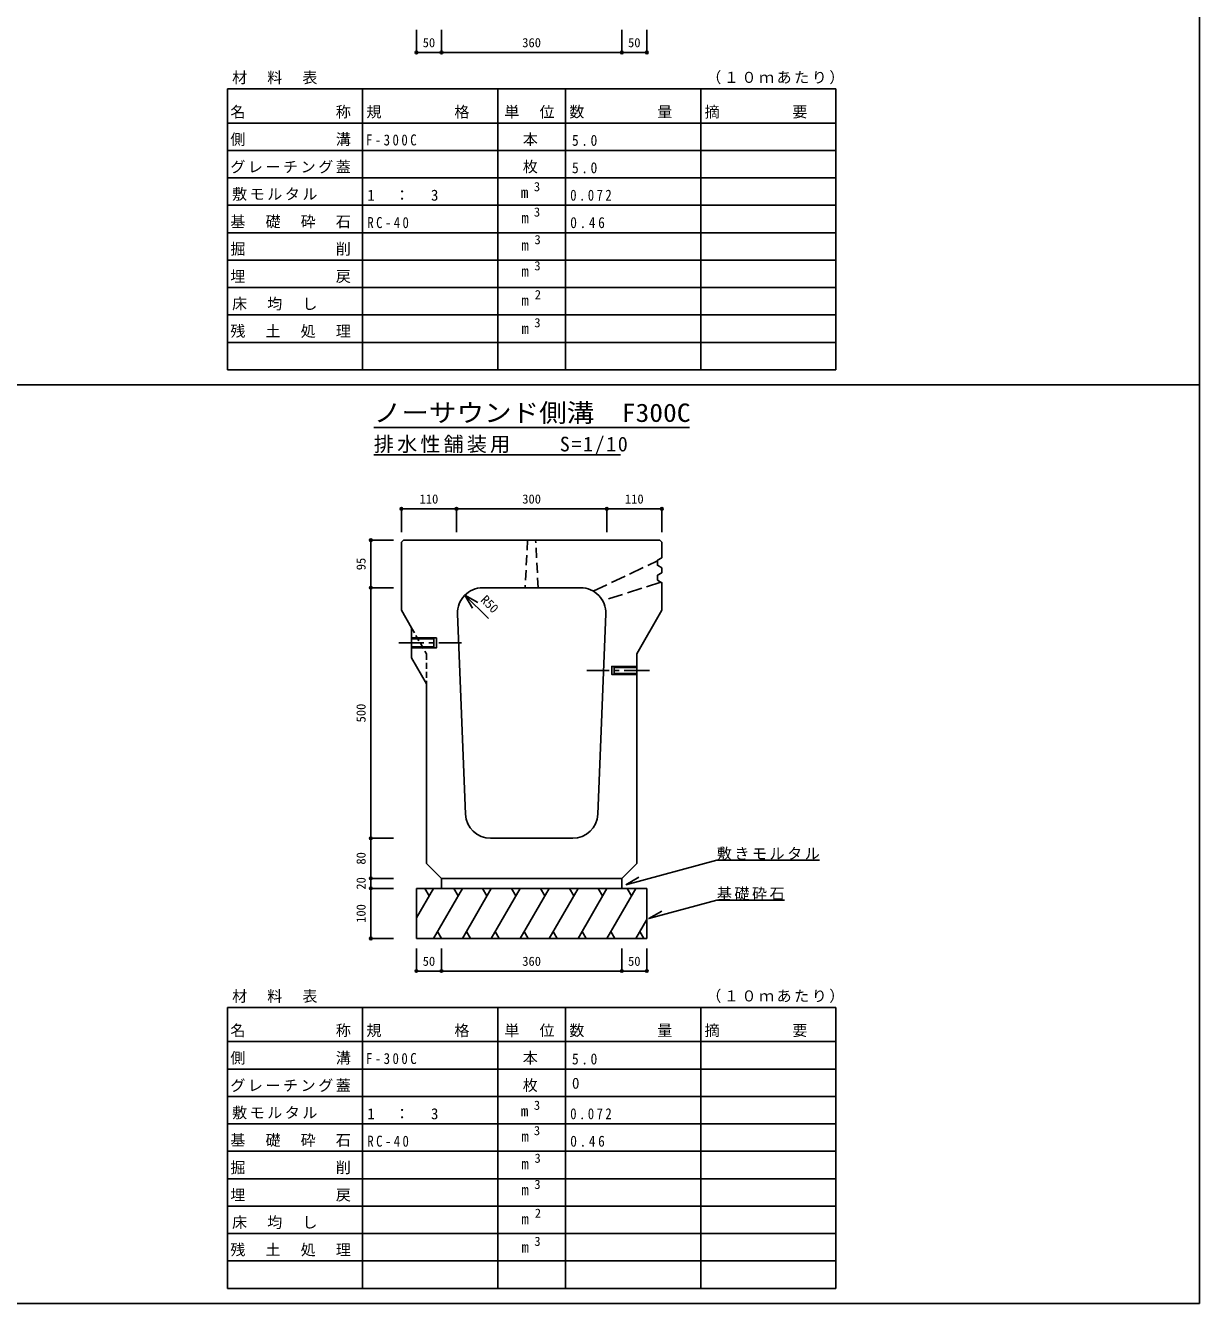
# Model space of a CAD drawing. Units: millimetres at full size, sheet at 1:10. Extents: x -5807 to 2193, y -2728 to 2972.
# Drawn here: x -151 to 2193, y -2728 to -178 of the extents above; entities that cross this region are included whole.
import ezdxf
from ezdxf.enums import TextEntityAlignment as Align

# ---------------------------------------------------------------- set-up
doc = ezdxf.new("R2010")
doc.units = ezdxf.units.MM
doc.header["$LTSCALE"] = 10
doc.header["$PDMODE"] = 32
doc.header["$PDSIZE"] = 5
for name, pattern in [('CHAIN1', [8, 5, -1, 1, -1]), ('DASHED1', [1.8, 1.2, -0.6]), ('DASHED2', [3, 2, -1]), ('DASHED3', [4, 3, -1])]:
    doc.linetypes.add(name, pattern=pattern)
doc.layers.add('0-0_通り芯', color=7, linetype='Continuous')
doc.styles.add('ＭＳ ゴシック', font='')
doc.styles.get('ＭＳ ゴシック').set_extended_font_data('MS Gothic')

msp = doc.modelspace()

# ---------------------------------------------------------------- linework, layer by layer
at = {"layer": '0-0_通り芯', "color": 2}
for p in [(2192.86, 2971.77), (-5807.14, -2728.23)]:
    msp.add_line(p, (2192.86, -2728.23), dxfattribs=at)
at = {"layer": '0-0_通り芯', "color": 4}
for p, q in [((629.53, -231.57), (629.53, -186.57)), ((679.53, -231.57), (679.53, -186.57)), ((1039.53, -231.57), (1039.53, -186.57)), ((1089.53, -231.57), (1089.53, -186.57)), ((629.53, -231.57), (679.53, -231.57)), ((679.53, -231.57), (1039.53, -231.57)), ((1039.53, -231.57), (1089.53, -231.57)), ((-5807.14, -894.9), (2192.86, -894.9)), ((599.53, -1142.38), (709.53, -1142.38)), ((599.53, -1142.38), (599.53, -1188.89)), ((709.53, -1142.38), (709.53, -1188.89)), ((709.53, -1142.38), (1009.52, -1142.38)), ((1009.52, -1142.38), (1009.52, -1188.89)), ((1009.52, -1142.38), (1119.53, -1142.38)), ((1119.53, -1142.38), (1119.53, -1188.89)), ((538.53, -1299.9), (538.53, -1204.9)), ((538.53, -1204.9), (583.53, -1204.9)), ((538.53, -1799.9), (538.53, -1299.9)), ((538.53, -1299.9), (583.53, -1299.9)), ((726.21, -1314.54), (752.19, -1329.54)), ((726.21, -1314.54), (741.21, -1340.53)), ((773.22, -1361.55), (726.21, -1314.54)), ((538.53, -1879.9), (538.53, -1799.9)), ((538.53, -1799.9), (583.53, -1799.9)), ((538.53, -1899.9), (538.53, -1879.9)), ((538.53, -1879.9), (583.53, -1879.9)), ((538.53, -1999.9), (538.53, -1899.9)), ((538.53, -1899.9), (583.53, -1899.9)), ((538.53, -1999.9), (583.53, -1999.9)), ((629.53, -2064.9), (629.53, -2019.9)), ((679.53, -2064.9), (679.53, -2019.9)), ((1039.53, -2064.9), (1039.53, -2019.9)), ((1089.53, -2064.9), (1089.53, -2019.9)), ((629.53, -2064.9), (679.53, -2064.9)), ((679.53, -2064.9), (1039.53, -2064.9)), ((1039.53, -2064.9), (1089.53, -2064.9))]:
    msp.add_line(p, q, dxfattribs=at)
at = {"layer": '0-0_通り芯'}
for p, q in [((252.03, -304.02), (1467.03, -304.02)), ((252.03, -304.02), (252.03, -427.14)), ((522.02, -304.02), (522.02, -427.14)), ((792.02, -304.02), (792.02, -427.14)), ((927.03, -304.02), (927.03, -427.14)), ((1197.02, -304.02), (1197.02, -427.14)), ((1467.03, -304.02), (1467.03, -427.14)), ((252.03, -372.42), (1467.03, -372.42)), ((252.03, -427.14), (1467.03, -427.14)), ((252.03, -427.14), (252.03, -864.9)), ((522.02, -427.14), (522.02, -864.9)), ((792.02, -427.14), (792.02, -864.9)), ((927.03, -427.14), (927.03, -864.9)), ((1197.02, -427.14), (1197.02, -864.9)), ((1467.03, -427.14), (1467.03, -864.9)), ((252.03, -481.86), (1467.03, -481.86)), ((252.03, -536.58), (1467.03, -536.58)), ((252.03, -591.3), (1467.03, -591.3)), ((252.03, -646.02), (1467.03, -646.02)), ((252.03, -700.74), (1467.03, -700.74)), ((252.03, -755.46), (1467.03, -755.46)), ((252.03, -810.18), (1467.03, -810.18)), ((252.03, -864.9), (1467.03, -864.9)), ((337.52, -864.9), (1246.52, -864.9)), ((544.53, -979.9), (1174.53, -979.9)), ((544.53, -1034.9), (1037.03, -1034.9)), ((1229.3, -1843.85), (1047.79, -1892.48)), ((1229.3, -1843.85), (1434.3, -1843.85)), ((679.53, -1899.9), (679.53, -1879.9)), ((1039.53, -1899.9), (1039.53, -1879.9)), ((1047.79, -1892.48), (1073.77, -1877.48)), ((1089.53, -1899.9), (629.53, -1899.9)), ((629.53, -1999.9), (629.53, -1899.9)), ((663.57, -1899.9), (629.53, -1958.88)), ((646.27, -1899.9), (654.92, -1914.89)), ((721.31, -1899.9), (663.57, -1999.9)), ((704.01, -1899.9), (712.66, -1914.89)), ((779.04, -1899.9), (721.31, -1999.9)), ((761.74, -1899.9), (770.39, -1914.89)), ((836.78, -1899.9), (779.04, -1999.9)), ((819.48, -1899.9), (828.13, -1914.89)), ((894.52, -1899.9), (836.78, -1999.9)), ((877.21, -1899.9), (885.86, -1914.89)), ((952.25, -1899.9), (894.52, -1999.9)), ((934.95, -1899.9), (943.6, -1914.89)), ((1009.99, -1899.9), (952.25, -1999.9)), ((992.68, -1899.9), (1001.33, -1914.89)), ((1067.72, -1899.9), (1009.99, -1999.9)), ((1050.42, -1899.9), (1059.07, -1914.89)), ((1089.53, -1899.9), (1089.53, -1999.9)), ((1229.3, -1923.65), (1364.3, -1923.65)), ((1089.53, -1962.13), (1067.72, -1999.9)), ((671.5, -1986.18), (679.42, -1999.9)), ((729.23, -1986.18), (737.15, -1999.9)), ((786.97, -1986.18), (794.89, -1999.9)), ((844.7, -1986.18), (852.62, -1999.9)), ((902.44, -1986.18), (910.36, -1999.9)), ((960.17, -1986.18), (968.09, -1999.9)), ((1017.91, -1986.18), (1025.83, -1999.9)), ((1075.64, -1986.18), (1083.56, -1999.9)), ((1089.53, -1999.9), (629.53, -1999.9)), ((252.03, -2137.35), (1467.03, -2137.35)), ((252.03, -2137.35), (252.03, -2260.47)), ((522.02, -2137.35), (522.02, -2260.47)), ((792.02, -2137.35), (792.02, -2260.47)), ((927.03, -2137.35), (927.03, -2260.47)), ((1197.02, -2137.35), (1197.02, -2260.47)), ((1467.03, -2137.35), (1467.03, -2260.47)), ((252.03, -2205.75), (1467.03, -2205.75)), ((252.03, -2260.47), (1467.03, -2260.47)), ((252.03, -2260.47), (252.03, -2698.23)), ((522.02, -2260.47), (522.02, -2698.23)), ((792.02, -2260.47), (792.02, -2698.23)), ((927.03, -2260.47), (927.03, -2698.23)), ((1197.02, -2260.47), (1197.02, -2698.23)), ((1467.03, -2260.47), (1467.03, -2698.23)), ((252.03, -2315.19), (1467.03, -2315.19)), ((252.03, -2369.91), (1467.03, -2369.91)), ((252.03, -2424.63), (1467.03, -2424.63)), ((252.03, -2479.35), (1467.03, -2479.35)), ((252.03, -2534.07), (1467.03, -2534.07)), ((252.03, -2588.79), (1467.03, -2588.79)), ((252.03, -2643.51), (1467.03, -2643.51)), ((252.03, -2698.23), (1467.03, -2698.23)), ((337.52, -2698.23), (1246.52, -2698.23))]:
    msp.add_line(p, q, dxfattribs=at)
at = {"layer": '0-0_通り芯', "color": 3}
for p, q in [((603.53, -1204.9), (599.53, -1208.9)), ((599.53, -1208.9), (599.53, -1344.9)), ((1115.53, -1204.9), (603.53, -1204.9)), ((1115.53, -1204.9), (1119.53, -1208.9)), ((1119.53, -1208.9), (1119.53, -1239.9)), ((1119.53, -1259.9), (1119.53, -1269.9)), ((957.48, -1299.9), (761.57, -1299.9)), ((599.53, -1344.9), (619.53, -1379.54)), ((1119.53, -1344.9), (1069.53, -1431.5)), ((727.61, -1751.9), (711.61, -1351.9)), ((991.45, -1751.9), (1007.44, -1351.9)), ((1069.53, -1849.9), (1069.53, -1431.5)), ((649.53, -1491.5), (649.53, -1849.9)), ((777.57, -1799.9), (941.49, -1799.9)), ((679.53, -1879.9), (649.53, -1849.9)), ((1039.53, -1879.9), (1069.53, -1849.9)), ((1039.53, -1879.9), (679.53, -1879.9))]:
    msp.add_line(p, q, dxfattribs=at)
at = {"layer": '0-0_通り芯', "color": 3, "linetype": 'DASHED2'}
for p, q in [((851.53, -1204.9), (846.53, -1299.9)), ((872.53, -1299.9), (867.53, -1204.9))]:
    msp.add_line(p, q, dxfattribs=at)
at = {"layer": '0-0_通り芯', "color": 3, "linetype": 'DASHED3'}
for p, q in [((982.62, -1306.48), (1110.53, -1246.29)), ((1117.45, -1288.75), (1001.64, -1325.8))]:
    msp.add_line(p, q, dxfattribs=at)
at = {"layer": '0-0_通り芯', "linetype": 'CHAIN1'}
for p, q in [((594.53, -1409.9), (719.53, -1409.9)), ((1094.53, -1464.9), (969.53, -1464.9))]:
    msp.add_line(p, q, dxfattribs=at)
at = {"layer": '0-0_通り芯', "color": 3, "linetype": 'DASHED1'}
msp.add_line((649.53, -1431.5), (649.53, -1491.5), dxfattribs=at)
at = {"layer": '0-0_通り芯', "color": 3}
for points in [[(1119.53, -1239.9), (1110.53, -1244.9), (1110.53, -1254.9), (1119.53, -1259.9)], [(1119.53, -1269.9), (1110.53, -1274.9), (1110.53, -1284.9)], [(1110.53, -1284.9), (1119.53, -1289.9), (1119.53, -1344.9)], [(619.53, -1379.54), (619.53, -1439.54), (649.53, -1491.5)]]:
    msp.add_lwpolyline(points, dxfattribs=at)
at = {"layer": '0-0_通り芯', "color": 3, "linetype": 'DASHED1'}
msp.add_lwpolyline([(619.53, -1379.54), (649.53, -1431.5), (649.53, -1491.5)], dxfattribs=at)
at = {"layer": '0-0_通り芯'}
for points in [[(619.53, -1399.9), (669.53, -1399.9), (669.53, -1419.9), (619.53, -1419.9)], [(619.53, -1417.9), (664.52, -1417.9), (664.52, -1401.9), (619.53, -1401.9)], [(1069.53, -1456.9), (1019.53, -1456.9), (1019.53, -1472.9), (1069.53, -1472.9)], [(1069.53, -1470.9), (1024.53, -1470.9), (1024.53, -1458.9), (1069.53, -1458.9)], [(1229.3, -1923.65), (1093.41, -1960.06), (1119.39, -1945.06)]]:
    msp.add_lwpolyline(points, dxfattribs=at)
at = {"layer": '0-0_通り芯', "color": 3}
for centre, start, end in [((761.57, -1349.9), 90, 182.29061), ((957.48, -1349.9), 357.70947, 90), ((777.57, -1749.9), 182.29061, 270), ((941.49, -1749.9), 270, 357.70947)]:
    msp.add_arc(centre, 50, start, end, dxfattribs=at)
at = {"layer": '0-0_通り芯', "color": 4}
for p in [(629.53, -231.57), (679.53, -231.57), (1039.53, -231.57), (1089.53, -231.57), (599.53, -1142.38), (709.53, -1142.38), (1009.52, -1142.38), (1119.53, -1142.38), (538.53, -1204.9), (538.53, -1299.9), (538.53, -1799.9), (538.53, -1879.9), (538.53, -1899.9), (538.53, -1999.9), (629.53, -2064.9), (679.53, -2064.9), (1039.53, -2064.9), (1089.53, -2064.9)]:
    msp.add_point(p, dxfattribs=at)

# ---------------------------------------------------------------- texts
at = {"layer": '0-0_通り芯', "color": 4, "style": 'ＭＳ ゴシック'}
for s, p in [('50', (642.03, -226.57)), ('360', (840.78, -226.57)), ('50', (1052.03, -226.57)), ('3', (864.05, -513.96)), ('3', (864.05, -564.58)), ('3', (865.22, -619.64)), ('3', (864.95, -671.89)), ('2', (865.85, -729.42)), ('3', (864.95, -785.51)), ('110', (635.78, -1137.38)), ('300', (840.78, -1137.38)), ('110', (1045.77, -1137.38)), ('50', (642.03, -2059.9)), ('360', (840.78, -2059.9)), ('50', (1052.03, -2059.9)), ('3', (864.05, -2347.29)), ('3', (864.05, -2397.91)), ('3', (865.22, -2452.97)), ('3', (864.95, -2505.23)), ('2', (865.85, -2562.75)), ('3', (864.95, -2618.84))]:
    msp.add_text(s, height=18.33, dxfattribs=at).set_placement(p, align=Align.BOTTOM_LEFT)
at = {"layer": '0-0_通り芯', "style": 'ＭＳ ゴシック'}
for s, p in [('m', (837.95, -528.32)), ('m', (838.85, -578.94)), ('m', (838.85, -633.66)), ('m', (838.85, -685.64)), ('m', (838.94, -743.78)), ('m', (839.12, -799.87)), ('0', (940.02, -2306.25)), ('m', (837.95, -2361.66)), ('m', (838.85, -2412.27)), ('m', (838.85, -2466.99)), ('m', (838.85, -2518.98)), ('m', (838.94, -2577.12)), ('m', (839.12, -2633.2))]:
    msp.add_text(s, height=21.99, dxfattribs=at).set_placement(p, align=Align.BOTTOM_LEFT)
at = {"layer": '0-0_通り芯', "color": 3, "style": 'ＭＳ ゴシック', "width": 1.1}
msp.add_text('ノーサウンド側溝\u3000F300C', height=36.66, dxfattribs=at).set_placement((544.53, -979.9), align=Align.BOTTOM_LEFT)
at = {"layer": '0-0_通り芯', "color": 4, "style": 'ＭＳ ゴシック'}
for s, rotation, p in [('95', 90, (533.53, -1264.9)), ('R50', 315, (752.19, -1329.54)), ('500', 90, (533.53, -1568.65)), ('80', 90, (533.53, -1852.4)), ('20', 90, (533.53, -1902.4)), ('100', 90, (533.53, -1968.65))]:
    msp.add_text(s, height=18.33, rotation=rotation, dxfattribs=at).set_placement(p, align=Align.BOTTOM_LEFT)
at = {"layer": '0-0_通り芯', "attachment_point": 7, "style": 'ＭＳ ゴシック'}
for s, insert, char_height in [('\\T1.17;材\u3000料\u3000表', (261.52, -295.08), 21.99), ('\\T1.17;（１０ｍあたり）', (1208.28, -295.08), 21.99), ('\\T1.17;名\u3000\u3000\u3000\u3000\u3000称', (258.02, -363.48), 21.99), ('\\T1.17;規\u3000\u3000\u3000\u3000格', (529.78, -363.48), 21.99), ('\\T1.17;単\u3000位', (805.02, -363.48), 21.99), ('\\T1.17;数\u3000\u3000\u3000\u3000量', (934.77, -363.48), 21.99), ('\\T1.17;摘\u3000\u3000\u3000\u3000要', (1204.78, -363.48), 21.99), ('\\T1.17;側\u3000\u3000\u3000\u3000\u3000溝', (258.02, -418.2), 21.99), ('\\T1.39;\\W0.85;F-300C', (528.77, -417.41), 21.99), ('\\T1.17;\u3000本', (806.77, -418.2), 21.99), ('\\T1.38;\\W0.9;5.0', (940.02, -418.2), 21.99), ('\\T1.17;グレーチング蓋', (258.02, -472.92), 21.99), ('\\T1.17;\u3000枚', (806.77, -472.92), 21.99), ('\\T1.38;\\W0.9;5.0', (940.02, -472.92), 21.99), ('\\T1.17;敷モルタル', (261.52, -527.64), 21.99), ('\\T1.21;1\u3000：\u30003', (531.53, -527.64), 21.99), ('\\T1.38;\\W0.85;0.072', (936.53, -527.64), 21.99), ('\\T1.17;基\u3000礎\u3000砕\u3000石', (258.02, -582.36), 21.99), ('\\T1.38;\\W0.85;RC-40', (531.53, -582.36), 21.99), ('\\T1.38;\\W0.9;0.46', (936.53, -582.36), 21.99), ('\\T1.17;掘\u3000\u3000\u3000\u3000\u3000削', (258.02, -637.08), 21.99), ('\\T1.17;埋\u3000\u3000\u3000\u3000\u3000戻', (258.02, -691.8), 21.99), ('\\T1.17;床\u3000均\u3000し', (261.52, -746.52), 21.99), ('\\T1.17;残\u3000土\u3000処\u3000理', (258.02, -801.24), 21.99), ('\\T1.16;排水性舗装用\u3000\u3000S=1/10', (544.53, -1034.9), 29.33), ('\\T1.17;敷きモルタル', (1229.3, -1843.85), 21.99), ('\\T1.17;基礎砕石', (1229.3, -1923.65), 21.99), ('\\T1.17;材\u3000料\u3000表', (261.52, -2128.41), 21.99), ('\\T1.17;（１０ｍあたり）', (1208.28, -2128.41), 21.99), ('\\T1.17;名\u3000\u3000\u3000\u3000\u3000称', (258.02, -2196.81), 21.99), ('\\T1.17;規\u3000\u3000\u3000\u3000格', (529.78, -2196.81), 21.99), ('\\T1.17;単\u3000位', (805.02, -2196.81), 21.99), ('\\T1.17;数\u3000\u3000\u3000\u3000量', (934.77, -2196.81), 21.99), ('\\T1.17;摘\u3000\u3000\u3000\u3000要', (1204.78, -2196.81), 21.99), ('\\T1.17;側\u3000\u3000\u3000\u3000\u3000溝', (258.02, -2251.53), 21.99), ('\\T1.39;\\W0.85;F-300C', (528.77, -2250.74), 21.99), ('\\T1.17;\u3000本', (806.77, -2251.53), 21.99), ('\\T1.38;\\W0.9;5.0', (940.02, -2251.53), 21.99), ('\\T1.17;グレーチング蓋', (258.02, -2306.25), 21.99), ('\\T1.17;\u3000枚', (806.77, -2306.25), 21.99), ('\\T1.17;敷モルタル', (261.52, -2360.97), 21.99), ('\\T1.21;1\u3000：\u30003', (531.53, -2360.97), 21.99), ('\\T1.38;\\W0.85;0.072', (936.53, -2360.97), 21.99), ('\\T1.17;基\u3000礎\u3000砕\u3000石', (258.02, -2415.69), 21.99), ('\\T1.38;\\W0.85;RC-40', (531.53, -2415.69), 21.99), ('\\T1.38;\\W0.9;0.46', (936.53, -2415.69), 21.99), ('\\T1.17;掘\u3000\u3000\u3000\u3000\u3000削', (258.02, -2470.41), 21.99), ('\\T1.17;埋\u3000\u3000\u3000\u3000\u3000戻', (258.02, -2525.13), 21.99), ('\\T1.17;床\u3000均\u3000し', (261.52, -2579.85), 21.99), ('\\T1.17;残\u3000土\u3000処\u3000理', (258.02, -2634.57), 21.99)]:
    msp.add_mtext(s, dxfattribs=dict(at, insert=insert, char_height=char_height))

doc.saveas('drawing.dxf')
